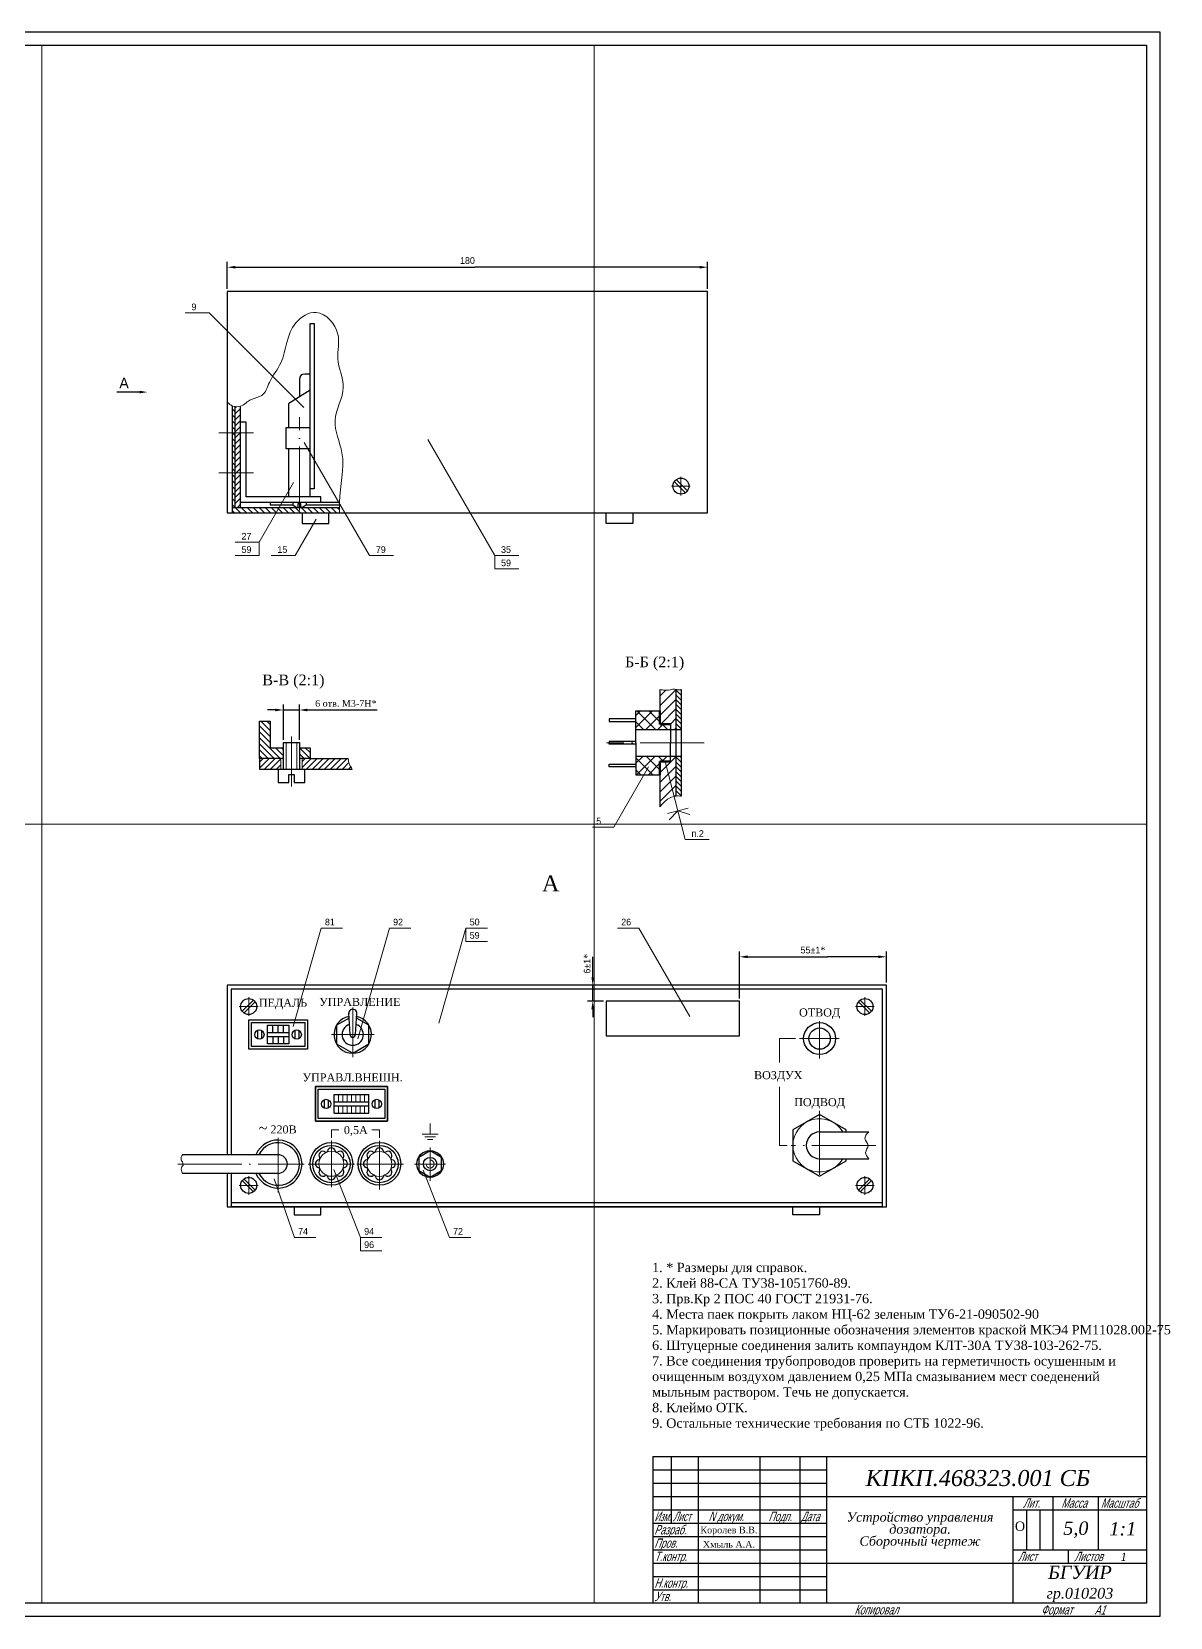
# Model space of a CAD drawing. Extents: x 981 to 3033, y 74 to 913.
# Drawn here: x 1400 to 1826, y 318 to 913 of the extents above; entities that cross this region are included whole.
import ezdxf
from ezdxf.enums import TextEntityAlignment as Align

# ---------------------------------------------------------------- set-up
doc = ezdxf.new("R2010")
doc.units = 0
doc.header["$MEASUREMENT"] = 0
doc.linetypes.add('ACAD_ISO04W100', pattern=[30, 24, -3, 0, -3])
doc.layers.get('0').update_dxf_attribs({"linetype": 'CONTINUOUS'})
for name, color, linetype, lineweight in [('CENTR', 1, 'ACAD_ISO04W100', 15), ('POZICIYA', 6, 'CONTINUOUS', 18), ('TOLST', 2, 'CONTINUOUS', 80), ('Tonk', 4, 'CONTINUOUS', 20), ('TXT', 1, 'CONTINUOUS', 20)]:
    doc.layers.add(name, color=color, linetype=linetype, lineweight=lineweight)
doc.layers.add('DIMENSION', color=10, linetype='CONTINUOUS')
doc.layers.add('LAYER0VIEW0', color=7, linetype='CONTINUOUS')
doc.layers.add('Print', color=3, linetype='CONTINUOUS', lineweight=5, plot=False)
pattern_1 = [(135, (996.9703, 501.4604), (-1.122532, -1.122532), [])]

msp = doc.modelspace()

# ---------------------------------------------------------------- hatches: boundary and pattern name
at = {"layer": 'Tonk'}
h = msp.add_hatch(dxfattribs=at)
h.set_pattern_fill('ANSI31', scale=0.5, angle=90, style=0)
h.set_pattern_definition(pattern_1)
edge = h.paths.add_edge_path()
edge.add_spline(control_points=[(1475.89858, 772.0049), (1475.55083, 772.04116), (1475.21235, 772.12094), (1474.89858, 772.24852)], knot_values=[2.5, 2.5, 2.5, 2.5, 3.526060645, 3.526060645, 3.526060645, 3.526060645], degree=3, periodic=0)
edge.add_line((1474.89858, 772.24852), (1474.89858, 762.24852))
edge.add_line((1474.89858, 762.24852), (1475.89858, 762.24852))
edge.add_line((1475.89858, 762.24852), (1475.89858, 772.0049))
h.paths.add_polyline_path([(1475.89858, 762.24852), (1474.89858, 762.24852), (1474.89858, 747.24852), (1475.89858, 747.24852)])
h.paths.add_polyline_path([(1475.89858, 747.24852), (1474.89858, 747.24852), (1474.89858, 734.24852), (1475.89858, 734.24852)])
h = msp.add_hatch(dxfattribs=at)
h.set_pattern_fill('ANSI31', scale=0.5, style=0)
h.set_pattern_definition([(45, (996.9703, 501.4604), (-1.122532, 1.122532), [])])
edge = h.paths.add_edge_path()
edge.add_spline(control_points=[(1477.89858, 772.24852), (1477.27092, 772.02649), (1476.56759, 771.93515), (1475.89858, 772.0049)], knot_values=[3.526060645, 3.526060645, 3.526060645, 3.526060645, 5.5, 5.5, 5.5, 5.5], degree=3, periodic=0)
edge.add_line((1475.89858, 772.0049), (1475.89858, 762.24852))
edge.add_line((1475.89858, 762.24852), (1477.89858, 762.24852))
edge.add_line((1477.89858, 762.24852), (1477.89858, 772.24852))
h.paths.add_polyline_path([(1477.89858, 762.24852), (1475.89858, 762.24852), (1475.89858, 747.24852), (1477.89858, 747.24852)])
h.paths.add_polyline_path([(1477.89858, 747.24852), (1475.89858, 747.24852), (1475.89858, 734.24852), (1477.89858, 734.24852)])
h = msp.add_hatch(dxfattribs=at)
h.set_pattern_fill('ANSI31', scale=0.5, angle=90, style=0)
h.set_pattern_definition(pattern_1)
edge = h.paths.add_edge_path()
edge.add_line((1474.89858, 734.24852), (1474.89858, 732.24852))
edge.add_line((1474.89858, 732.24852), (1514.89858, 732.24852))
edge.add_spline(control_points=[(1514.89858, 732.24852), (1514.90038, 732.91523), (1514.90218, 733.58194), (1514.89858, 734.24852)], knot_values=[130.473659509, 130.473659509, 130.473659509, 130.473659509, 132.473659509, 132.473659509, 132.473659509, 132.473659509], degree=3, periodic=0)
edge.add_line((1514.89858, 734.24852), (1474.89858, 734.24852))
h = msp.add_hatch(dxfattribs=at)
h.set_pattern_fill('ANSI31', scale=0.8, style=0)
h.set_pattern_definition([(45, (928.8552, 471.017), (-1.796051, 1.796051), [])])
edge = h.paths.add_edge_path()
edge.add_spline(control_points=[(1641.01863, 666.06587), (1640.53524, 666.15313), (1639.13997, 666.02093), (1637.13678, 665.51353), (1635.63475, 665.90521), (1635.01863, 666.06587)], knot_values=[0, 0, 0, 0, 1.458032399, 4.167782804, 6.052273634, 6.052273634, 6.052273634, 6.052273634], degree=3, periodic=0)
edge.add_line((1635.01863, 666.06587), (1635.01863, 653.06587))
edge.add_line((1635.01863, 653.06587), (1639.01863, 653.06587))
edge.add_line((1639.01863, 653.06587), (1639.01863, 651.06587))
edge.add_line((1639.01863, 651.06587), (1641.01863, 651.06587))
edge.add_line((1641.01863, 651.06587), (1641.01863, 666.06587))
edge = h.paths.add_edge_path()
edge.add_line((1641.01863, 641.06587), (1639.01863, 641.06587))
edge.add_line((1639.01863, 641.06587), (1639.01863, 639.06587))
edge.add_line((1639.01863, 639.06587), (1635.01863, 639.06587))
edge.add_line((1635.01863, 639.06587), (1635.01863, 622.00374))
edge.add_spline(control_points=[(1635.01863, 622.00374), (1635.89148, 623.0535), (1637.48738, 624.97285), (1639.9064, 625.94114), (1641.01863, 626.06587)], knot_values=[0, 0, 0, 0, 4.051405598, 7.407488196, 7.407488196, 7.407488196, 7.407488196], degree=3, periodic=0)
edge.add_line((1641.01863, 626.06587), (1641.01863, 641.06587))
h = msp.add_hatch(dxfattribs=at)
h.set_pattern_fill('ANSI31', scale=0.4, angle=90, style=0)
h.set_pattern_definition([(135, (928.8552, 471.017), (-0.8980256, -0.8980256), [])])
edge = h.paths.add_edge_path()
edge.add_spline(control_points=[(1643.01863, 666.06587), (1642.75509, 665.9645), (1642.09887, 665.7121), (1641.42513, 665.9925), (1641.01863, 666.06587)], knot_values=[6.052273634, 6.052273634, 6.052273634, 6.052273634, 6.875193381, 8.101288445, 8.101288445, 8.101288445, 8.101288445], degree=3, periodic=0)
edge.add_line((1641.01863, 666.06587), (1641.01863, 651.06587))
edge.add_line((1641.01863, 651.06587), (1643.01863, 651.06587))
edge.add_line((1643.01863, 651.06587), (1643.01863, 666.06587))
edge = h.paths.add_edge_path()
edge.add_line((1643.01863, 641.06587), (1641.01863, 641.06587))
edge.add_line((1641.01863, 641.06587), (1641.01863, 626.06587))
edge.add_spline(control_points=[(1641.01863, 626.06587), (1641.68145, 626.14021), (1642.35004, 626.10304), (1643.01863, 626.06587)], knot_values=[7.407488196, 7.407488196, 7.407488196, 7.407488196, 9.407488196, 9.407488196, 9.407488196, 9.407488196], degree=3, periodic=0)
edge.add_line((1643.01863, 626.06587), (1643.01863, 641.06587))
h = msp.add_hatch(dxfattribs=at)
h.set_pattern_fill('ANSI31', scale=0.5, angle=90, style=0)
h.set_pattern_definition([(135, (893.4479, 480.5798), (-1.122532, -1.122532), [])])
h.paths.add_polyline_path([(1488.91543, 654.19673), (1484.91543, 654.19673), (1484.91543, 640.19673), (1493.91543, 640.19673), (1493.91543, 644.19673), (1488.91543, 644.19673)])
h.paths.add_polyline_path([(1499.91543, 640.19673), (1503.91543, 640.19673), (1503.91543, 644.19673), (1499.91543, 644.19673)])
h = msp.add_hatch(dxfattribs=at)
h.set_pattern_fill('NET', angle=45, style=0)
h.set_pattern_definition([(45, (928.8552, 471.017), (-2.245064, 2.245064), []), (135, (928.8552, 471.017), (-2.245064, -2.245064), [])])
h.paths.add_polyline_path([(1639.01863, 651.06587), (1639.01863, 653.06587), (1635.01863, 653.06587), (1635.01863, 658.06587), (1626.01863, 658.06587), (1626.01863, 651.06587)])
h.paths.add_polyline_path([(1635.01863, 634.06587), (1635.01863, 639.06587), (1639.01863, 639.06587), (1639.01863, 641.06587), (1626.01863, 641.06587), (1626.01863, 634.06587)])
h = msp.add_hatch(dxfattribs=at)
h.set_pattern_fill('ANSI31', scale=0.5, style=0)
h.set_pattern_definition([(45, (893.4479, 480.5798), (-1.122532, 1.122532), [])])
h.paths.add_polyline_path([(1492.91543, 640.19673), (1484.91543, 640.19673), (1484.91543, 636.19673), (1492.91543, 636.19673)])
edge = h.paths.add_edge_path()
edge.add_spline(control_points=[(1519.74821, 636.19673), (1519.32251, 636.77048), (1518.44114, 637.95833), (1518.30766, 639.43388), (1518.23865, 640.19673)], knot_values=[0, 0, 0, 0, 2.100969685, 4.349728906, 4.349728906, 4.349728906, 4.349728906], degree=3, periodic=0)
edge.add_line((1518.23865, 640.19673), (1503.91543, 640.19673))
edge.add_line((1503.91543, 640.19673), (1500.91543, 640.19673))
edge.add_line((1500.91543, 640.19673), (1500.91543, 636.19673))
edge.add_line((1500.91543, 636.19673), (1519.74821, 636.19673))

# ---------------------------------------------------------------- linework, layer by layer
at = {"color": 7}
for p, q in [((1503.89858, 738.24852), (1503.89858, 803.24852)), ((1503.89858, 803.24852), (1505.39858, 803.24852)), ((1505.39858, 803.24852), (1505.39858, 741.24852)), ((1499.89858, 782.24852), (1499.89858, 775.74852)), ((1503.89858, 784.24852), (1501.89858, 784.24852)), ((1503.89858, 778.24852), (1495.89858, 773.24852)), ((1495.89858, 764.24852), (1495.89858, 773.24852)), ((1474.89858, 732.24852), (1474.89858, 772.24852)), ((1475.89858, 734.24852), (1475.89858, 772.24852)), ((1477.89858, 734.24852), (1477.89858, 772.24852)), ((1479.89858, 766.24852), (1477.89858, 766.24852)), ((1479.89858, 738.24852), (1479.89858, 766.24852)), ((1494.89858, 756.24852), (1494.89858, 764.24852)), ((1494.89858, 764.24852), (1503.89858, 764.24852)), ((1503.89858, 756.24852), (1494.89858, 756.24852)), ((1495.89858, 738.24852), (1495.89858, 756.24852)), ((1644.66635, 739.77364), (1640.42371, 744.01628)), ((1645.37346, 740.48075), (1641.13082, 744.72339)), ((1507.89858, 738.24852), (1479.89858, 738.24852)), ((1505.39858, 741.24852), (1503.89858, 741.24852)), ((1507.89858, 736.24852), (1507.89858, 738.24852)), ((1474.89858, 734.24852), (1514.89858, 734.24852)), ((1477.89858, 736.24852), (1514.89858, 736.24852)), ((1488.89858, 736.24852), (1488.89858, 735.24852)), ((1488.89858, 735.24852), (1497.39858, 735.24852)), ((1497.39858, 736.24852), (1497.39858, 735.24852)), ((1499.40327, 734.28252), (1499.39858, 735.74852)), ((1499.39858, 735.74852), (1499.89858, 735.74852)), ((1500.39858, 735.74852), (1499.89858, 735.74852)), ((1500.39389, 734.28252), (1500.39858, 735.74852)), ((1500.89858, 732.24852), (1500.89858, 728.24852)), ((1502.39858, 736.24852), (1502.39858, 735.24852)), ((1502.39858, 735.24852), (1514.89858, 735.24852)), ((1510.89858, 728.24852), (1510.89858, 732.24852)), ((1614.89858, 728.24852), (1614.89858, 732.24852)), ((1624.89858, 732.24852), (1624.89858, 728.24852)), ((1500.89858, 728.24852), (1510.89858, 728.24852)), ((1624.89858, 728.24852), (1614.89858, 728.24852)), ((1635.01863, 666.06587), (1635.01863, 653.06587)), ((1641.01863, 666.06587), (1641.01863, 626.06587)), ((1643.01863, 666.06587), (1643.01863, 626.06587)), ((1484.91543, 640.19673), (1484.91543, 654.19673)), ((1484.91543, 654.19673), (1488.91543, 654.19673)), ((1488.91543, 654.19673), (1488.91543, 644.19673)), ((1626.01863, 655.06587), (1616.01863, 655.06587)), ((1616.01863, 655.06587), (1616.01863, 654.06587)), ((1616.01863, 654.06587), (1626.01863, 654.06587)), ((1626.01863, 646.06587), (1626.01863, 658.06587)), ((1626.01863, 658.06587), (1635.01863, 658.06587)), ((1626.01863, 651.06587), (1643.01863, 651.06587)), ((1639.01863, 653.06587), (1639.01863, 646.06587)), ((1488.91543, 644.19673), (1493.91543, 644.19673)), ((1493.91543, 636.19673), (1493.91543, 646.19673)), ((1493.91543, 646.19673), (1499.91543, 646.19673)), ((1499.91543, 646.19673), (1499.91543, 636.19673)), ((1499.91543, 644.19673), (1503.91543, 644.19673)), ((1503.91543, 644.19673), (1503.91543, 640.19673)), ((1626.01863, 646.56587), (1616.01863, 646.56587)), ((1616.01863, 646.56587), (1616.01863, 646.06587)), ((1616.01863, 645.56587), (1616.01863, 646.06587)), ((1626.01863, 645.56587), (1616.01863, 645.56587)), ((1626.01863, 646.06587), (1626.01863, 634.06587)), ((1639.01863, 639.06587), (1639.01863, 646.06587)), ((1493.91543, 640.19673), (1484.91543, 640.19673)), ((1484.91543, 640.19673), (1484.91543, 636.19673)), ((1484.91543, 636.19673), (1519.74821, 636.19673)), ((1491.91543, 636.19673), (1491.91543, 631.19673)), ((1503.91543, 640.19673), (1499.91543, 640.19673)), ((1501.91543, 631.19673), (1501.91543, 636.19673)), ((1503.91543, 640.19673), (1518.23865, 640.19673)), ((1616.01863, 638.06587), (1626.01863, 638.06587)), ((1616.01863, 637.06587), (1616.01863, 638.06587)), ((1626.01863, 637.06587), (1616.01863, 637.06587)), ((1626.01863, 641.06587), (1643.01863, 641.06587)), ((1635.01863, 639.06587), (1635.01863, 622.00374)), ((1491.91543, 631.19673), (1495.91543, 631.19673)), ((1495.91543, 634.19673), (1497.91543, 634.19673)), ((1495.91543, 631.19673), (1495.91543, 634.19673)), ((1497.91543, 634.19673), (1497.91543, 631.19673)), ((1497.91543, 631.19673), (1501.91543, 631.19673)), ((1626.01863, 634.06587), (1635.01863, 634.06587)), ((1719.89858, 555.15869), (1472.89858, 555.15869)), ((1472.89858, 555.15869), (1472.89858, 491.65869)), ((1718.39858, 553.65869), (1474.39858, 553.65869)), ((1474.39858, 553.65869), (1474.39858, 491.65869)), ((1718.39858, 472.15869), (1718.39858, 553.65869)), ((1478.42371, 545.39092), (1482.66635, 549.63356)), ((1479.13082, 544.68382), (1483.37346, 548.92646)), ((1713.66635, 544.68382), (1709.42371, 548.92646)), ((1714.37346, 545.39092), (1710.13082, 549.63356)), ((1480.89858, 542.15869), (1502.89858, 542.15869)), ((1480.89858, 531.15869), (1480.89858, 542.15869)), ((1481.89858, 541.15869), (1501.89858, 541.15869)), ((1481.89858, 532.15869), (1481.89858, 541.15869)), ((1501.89858, 541.15869), (1501.89858, 532.15869)), ((1502.89858, 542.15869), (1502.89858, 531.15869)), ((1518.89858, 536.65869), (1518.39858, 544.65869)), ((1520.89858, 536.65869), (1521.39858, 544.65869)), ((1484.14858, 538.23983), (1484.14858, 535.07755)), ((1485.64858, 538.23983), (1485.64858, 535.07755)), ((1487.89858, 540.15869), (1495.89858, 540.15869)), ((1487.89858, 533.15869), (1487.89858, 540.15869)), ((1487.89858, 537.40869), (1495.89858, 537.40869)), ((1487.89858, 535.90869), (1495.89858, 535.90869)), ((1489.89858, 537.40869), (1489.89858, 540.15869)), ((1489.89858, 535.90869), (1489.89858, 533.15869)), ((1491.89858, 537.40869), (1491.89858, 540.15869)), ((1491.89858, 535.90869), (1491.89858, 533.15869)), ((1493.89858, 537.40869), (1493.89858, 540.15869)), ((1493.89858, 535.90869), (1493.89858, 533.15869)), ((1495.89858, 540.15869), (1495.89858, 533.15869)), ((1498.14858, 538.23983), (1498.14858, 535.07755)), ((1499.64858, 538.23983), (1499.64858, 535.07755)), ((1502.89858, 531.15869), (1480.89858, 531.15869)), ((1501.89858, 532.15869), (1481.89858, 532.15869)), ((1495.89858, 533.15869), (1487.89858, 533.15869)), ((1505.89858, 517.15869), (1532.89858, 517.15869)), ((1505.89858, 504.15869), (1505.89858, 517.15869)), ((1532.89858, 517.15869), (1532.89858, 504.15869)), ((1506.89858, 516.15869), (1531.89858, 516.15869)), ((1506.89858, 505.15869), (1506.89858, 516.15869)), ((1509.14858, 512.23983), (1509.14858, 509.07755)), ((1510.64858, 512.23983), (1510.64858, 509.07755)), ((1512.89858, 507.15869), (1512.89858, 514.15869)), ((1512.89858, 514.15869), (1525.89858, 514.15869)), ((1512.89858, 511.40869), (1525.89858, 511.40869)), ((1525.89858, 507.15869), (1525.89858, 514.15869)), ((1528.14858, 512.23983), (1528.14858, 509.07755)), ((1529.64858, 512.23983), (1529.64858, 509.07755)), ((1531.89858, 516.15869), (1531.89858, 505.15869)), ((1512.89858, 509.90869), (1525.89858, 509.90869)), ((1512.89858, 507.15869), (1525.89858, 507.15869)), ((1532.89858, 504.15869), (1505.89858, 504.15869)), ((1531.89858, 505.15869), (1506.89858, 505.15869)), ((1694.89858, 500.15869), (1713.30376, 500.15869)), ((1491.89858, 491.65869), (1456.12285, 491.65869)), ((1694.89858, 490.15869), (1713.30376, 490.15869)), ((1491.89858, 484.65869), (1456.12285, 484.65869)), ((1472.89858, 484.65869), (1472.89858, 472.15869)), ((1474.39858, 484.65869), (1474.39858, 472.15869)), ((1478.42371, 481.92646), (1482.66635, 477.68382)), ((1479.13082, 482.63356), (1483.37346, 478.39092)), ((1713.66635, 482.63356), (1709.42371, 478.39092)), ((1714.37346, 481.92646), (1710.13082, 477.68382)), ((1497.89858, 472.15869), (1497.89858, 469.15869)), ((1507.89858, 469.15869), (1507.89858, 472.15869)), ((1684.89858, 469.15869), (1684.89858, 472.15869)), ((1694.89858, 472.15869), (1694.89858, 469.15869)), ((1497.89858, 469.15869), (1507.89858, 469.15869)), ((1694.89858, 469.15869), (1684.89858, 469.15869))]:
    msp.add_line(p, q, dxfattribs=at)
for p, q in [((1718.39858, 473.65869), (1474.39858, 473.65869)), ((1718.39858, 472.15869), (1474.39858, 472.15869))]:
    msp.add_line(p, q)
for points in [[(1472.89858, 732.24852), (1652.89858, 732.24852), (1652.89858, 815.24852), (1472.89858, 815.24852)], [(1664.89858, 549.15869), (1614.89858, 549.15869), (1614.89858, 536.15869), (1664.89858, 536.15869)], [(1480.89858, 542.15869), (1502.89858, 542.15869), (1502.89858, 531.15869), (1480.89858, 531.15869)], [(1505.89858, 504.15869), (1532.89858, 504.15869), (1532.89858, 517.15869), (1505.89858, 517.15869)], [(1548.89842, 483.23876), (1553.1592, 485.69873), (1553.1592, 490.61865), (1548.89842, 493.07862), (1544.63764, 490.61865), (1544.63764, 485.69873)]]:
    msp.add_lwpolyline(points, close=True, dxfattribs=at)
for points in [[(1472.89858, 484.65869), (1472.89858, 472.15869), (1719.89858, 472.15869), (1719.89858, 555.15869), (1472.89858, 555.15869), (1472.89858, 491.65869)], [(1518.51115, 542.85765), (1513.8364, 540.15869), (1513.8364, 533.15869), (1519.89858, 529.65869), (1525.96076, 533.15869), (1525.96076, 540.15869), (1521.28602, 542.85765)], [(1704.89858, 500.15869), (1704.89858, 500.93219), (1694.89858, 506.7057), (1684.89858, 500.93219), (1684.89858, 489.38519), (1694.89858, 483.61168), (1704.89858, 489.38519), (1704.89858, 490.15869)], [(1472.89858, 495.15869), (1472.89858, 491.65869)]]:
    msp.add_lwpolyline(points, dxfattribs=at)
for centre, radius in [((1642.89858, 742.24852), 3), ((1480.89858, 547.15869), 3), ((1711.89858, 547.15869), 3), ((1694.89858, 535.15869), 6), ((1484.89858, 536.65869), 1.75), ((1498.89858, 536.65869), 1.75), ((1694.89858, 535.15869), 4), ((1509.89858, 510.65869), 1.75), ((1528.89858, 510.65869), 1.75), ((1511.89842, 488.23876), 8), ((1511.89842, 488.15869), 7), ((1529.89842, 488.23876), 8), ((1529.89842, 488.15869), 7), ((1548.89842, 488.15869), 5), ((1548.89842, 488.15869), 2.5), ((1480.89858, 480.15869), 3), ((1711.89858, 480.15869), 3)]:
    msp.add_circle(centre, radius, dxfattribs=at)
for centre, radius, start, end in [((1501.89858, 782.24852), 2, 90, 180), ((1499.89858, 737.87352), 3.625, 226.39718103, 313.60281897), ((1519.89858, 536.65869), 7, 101.77344036, 78.22655964), ((1519.89858, 544.65869), 1.5, 352.84733125, 187.15266875), ((1519.89858, 536.65869), 4, 108.02503885, 71.97496115), ((1519.89858, 536.65869), 1, 180, 0), ((1694.89858, 495.15869), 5, 90, 270), ((1491.89858, 488.15869), 9, 202.88538048, 157.11461952), ((1491.89858, 488.15869), 8, 205.94447977, 154.05552023), ((1511.89842, 492.73876), 1.5, 8.06670123, 171.93329877), ((1529.89842, 492.73876), 1.5, 8.06670123, 171.93329877), ((1491.89858, 488.15869), 3.5, 270, 90), ((1507.39842, 488.23876), 1.5, 98.06670123, 261.93329877), ((1507.11777, 490.21898), 0.5, 278.06670123, 36.93329877), ((1508.71644, 491.42075), 1.5, 53.06670123, 216.93329877), ((1509.91821, 493.01942), 0.5, 233.06670123, 351.93329877), ((1513.87863, 493.01942), 0.5, 188.06670123, 306.93329877), ((1515.0804, 491.42075), 1.5, 323.06670123, 126.93329877), ((1516.67907, 490.21898), 0.5, 143.06670123, 261.93329877), ((1516.39842, 488.23876), 1.5, 278.06670123, 81.93329877), ((1525.39842, 488.23876), 1.5, 98.06670123, 261.93329877), ((1525.11777, 490.21898), 0.5, 278.06670123, 36.93329877), ((1526.71644, 491.42075), 1.5, 53.06670123, 216.93329877), ((1527.91821, 493.01942), 0.5, 233.06670123, 351.93329877), ((1531.87863, 493.01942), 0.5, 188.06670123, 306.93329877), ((1533.0804, 491.42075), 1.5, 323.06670123, 126.93329877), ((1534.67907, 490.21898), 0.5, 143.06670123, 261.93329877), ((1534.39842, 488.23876), 1.5, 278.06670123, 81.93329877), ((1507.11777, 486.25855), 0.5, 323.06670123, 81.93329877), ((1508.71644, 485.05678), 1.5, 143.06670123, 306.93329877), ((1509.91821, 483.45811), 0.5, 8.06670123, 126.93329877), ((1511.89842, 483.73876), 1.5, 188.06670123, 351.93329877), ((1513.87863, 483.45811), 0.5, 53.06670123, 171.93329877), ((1515.0804, 485.05678), 1.5, 233.06670123, 36.93329877), ((1516.67907, 486.25855), 0.5, 98.06670123, 216.93329877), ((1525.11777, 486.25855), 0.5, 323.06670123, 81.93329877), ((1526.71644, 485.05678), 1.5, 143.06670123, 306.93329877), ((1527.91821, 483.45811), 0.5, 8.06670123, 126.93329877), ((1529.89842, 483.73876), 1.5, 188.06670123, 351.93329877), ((1531.87863, 483.45811), 0.5, 53.06670123, 171.93329877), ((1533.0804, 485.05678), 1.5, 233.06670123, 36.93329877), ((1534.67907, 486.25855), 0.5, 98.06670123, 216.93329877)]:
    msp.add_arc(centre, radius, start, end, dxfattribs=at)
for p in [(1514.52358, 511.40869), (1516.14858, 511.40869), (1517.77358, 511.40869), (1519.39858, 511.40869), (1521.02358, 511.40869), (1522.64858, 511.40869), (1524.27358, 511.40869)]:
    msp.add_point(p, dxfattribs=at)
at = {"layer": 'CENTR', "color": 7}
for p, q in [((1499.89858, 733.15193), (1499.89858, 768.07723)), ((1469.66723, 762.24852), (1482.68001, 762.24852)), ((1469.66723, 747.24852), (1482.68001, 747.24852)), ((1642.89858, 738.74852), (1642.89858, 745.74852)), ((1639.39858, 742.24852), (1646.39858, 742.24852)), ((1496.91543, 629.61981), (1496.91543, 648.44298)), ((1651.65372, 646.06587), (1615.05027, 646.06587)), ((1484.39858, 547.15869), (1477.39858, 547.15869)), ((1480.89858, 543.65869), (1480.89858, 550.65869)), ((1519.89858, 546.77952), (1519.89858, 528.14875)), ((1708.39858, 547.15869), (1715.39858, 547.15869)), ((1711.89858, 543.65869), (1711.89858, 550.65869)), ((1480.89858, 542.15869), (1501.22411, 542.15869)), ((1694.89858, 527.71535), (1694.89858, 541.72924)), ((1511.94802, 536.65869), (1527.97945, 536.65869)), ((1702.2143, 535.15869), (1687.34122, 535.15869)), ((1694.89858, 508.14792), (1694.89858, 481.69595)), ((1491.89858, 477.44823), (1491.89858, 498.01718)), ((1511.89842, 496.93035), (1511.89842, 479.45826)), ((1529.89842, 496.83749), (1529.89842, 478.64613)), ((1548.89842, 494.3072), (1548.89842, 481.86902)), ((1715.94323, 495.15869), (1684.23647, 495.15869)), ((1454.38985, 488.15869), (1501.72682, 488.15869)), ((1503.25765, 488.15869), (1520.50975, 488.15869)), ((1521.40372, 488.15869), (1538.99103, 488.15869)), ((1543.01475, 488.15869), (1554.61491, 488.15869)), ((1480.89858, 483.65869), (1480.89858, 476.65869)), ((1711.89858, 483.65869), (1711.89858, 476.65869)), ((1484.39858, 480.15869), (1477.39858, 480.15869)), ((1708.39858, 480.15869), (1715.39858, 480.15869))]:
    msp.add_line(p, q, dxfattribs=at)
at = {"layer": 'DIMENSION', "color": 7}
for p, q in [((1472.89858, 816.24852), (1472.89858, 826.29265)), ((1652.89858, 816.24852), (1652.89858, 826.29265)), ((1475.89858, 824.29265), (1565.69692, 824.29265)), ((1649.89858, 824.29265), (1565.69692, 824.29265)), ((1440.00456, 777.49767), (1431.54105, 777.49767)), ((1493.91543, 647.19673), (1493.91543, 660.33455)), ((1499.91543, 647.19673), (1499.91543, 660.33455)), ((1490.91543, 658.33455), (1487.91543, 658.33455)), ((1493.91543, 658.33455), (1499.91543, 658.33455)), ((1493.91543, 658.33455), (1499.91543, 658.33455)), ((1502.91543, 658.33455), (1529.02916, 658.33455)), ((1609.83741, 558.15869), (1609.83741, 565.82436)), ((1664.89858, 550.15869), (1664.89858, 567.82436)), ((1667.89858, 565.82436), (1697.90525, 565.82436)), ((1716.89858, 565.82436), (1697.90525, 565.82436)), ((1719.89858, 556.15869), (1719.89858, 567.82436)), ((1613.89858, 555.15869), (1607.83741, 555.15869)), ((1609.83741, 549.15869), (1609.83741, 555.15869)), ((1609.83741, 549.15869), (1609.83741, 555.15869)), ((1613.89858, 549.15869), (1607.83741, 549.15869)), ((1609.83741, 546.15869), (1609.83741, 543.15869))]:
    msp.add_line(p, q, dxfattribs=at)
for points in [[(1475.89858, 824.79265), (1475.89858, 823.79265), (1472.89858, 824.29265)], [(1649.89858, 824.79265), (1649.89858, 823.79265), (1652.89858, 824.29265)], [(1440.00456, 777.99767), (1440.00456, 776.99767), (1443.00456, 777.49767)], [(1490.91543, 658.83455), (1490.91543, 657.83455), (1493.91543, 658.33455)], [(1502.91543, 658.83455), (1502.91543, 657.83455), (1499.91543, 658.33455)], [(1667.89858, 566.32436), (1667.89858, 565.32436), (1664.89858, 565.82436)], [(1716.89858, 566.32436), (1716.89858, 565.32436), (1719.89858, 565.82436)], [(1609.33741, 558.15869), (1610.33741, 558.15869), (1609.83741, 555.15869)], [(1609.33741, 546.15869), (1610.33741, 546.15869), (1609.83741, 549.15869)]]:
    msp.add_solid(points, dxfattribs=at)
at = {"layer": 'LAYER0VIEW0', "color": 7}
for p, q in [((981.42538, 912.56877), (1822.42538, 912.56877)), ((1822.42538, 912.56877), (1822.42538, 318.56877)), ((1001.42538, 907.56877), (1817.42538, 907.56877)), ((1817.42538, 907.56877), (1817.42538, 323.56877)), ((1632.42538, 378.56877), (1817.42538, 378.56877)), ((1632.42538, 378.56877), (1632.42538, 323.56877)), ((1639.42538, 353.56877), (1639.42538, 378.56877)), ((1649.42538, 378.56877), (1649.42538, 323.56877)), ((1672.42538, 378.56877), (1672.42538, 323.56877)), ((1687.42538, 378.56877), (1687.42538, 323.56877)), ((1697.42538, 378.56877), (1697.42538, 323.56877)), ((1632.42538, 373.56877), (1697.42538, 373.56877)), ((1632.42538, 368.56877), (1697.42538, 368.56877)), ((1632.42538, 363.56877), (1697.42538, 363.56877)), ((1697.42538, 363.56877), (1817.42538, 363.56877)), ((1767.42538, 323.56877), (1767.42538, 363.56877)), ((1782.42538, 343.56877), (1782.42538, 363.56877)), ((1799.42538, 343.56877), (1799.42538, 363.56877)), ((1632.42538, 358.56877), (1697.42538, 358.56877)), ((1767.42538, 358.56877), (1782.42538, 358.56877)), ((1772.38997, 358.56877), (1772.38997, 343.56877)), ((1777.40768, 358.56877), (1777.40768, 343.56877)), ((1782.42538, 358.56877), (1817.42538, 358.56877)), ((1632.42538, 353.56877), (1697.42538, 353.56877)), ((1632.42538, 348.56877), (1697.42538, 348.56877)), ((1632.42538, 343.56877), (1697.42538, 343.56877)), ((1767.42538, 343.56877), (1817.42538, 343.56877)), ((1788.00038, 343.56877), (1788.00038, 338.56877)), ((1632.42538, 338.56877), (1697.42538, 338.56877)), ((1632.42538, 333.56877), (1697.42538, 333.56877)), ((1697.42538, 338.56877), (1767.42538, 338.56877)), ((1767.42538, 338.56877), (1817.42538, 338.56877)), ((1632.42538, 328.56877), (1697.42538, 328.56877)), ((1817.42538, 323.56877), (1001.42538, 323.56877)), ((1822.42538, 318.56877), (981.42538, 318.56877))]:
    msp.add_line(p, q, dxfattribs=at)
at = {"layer": 'POZICIYA', "color": 7}
for p, q in [((1466.07216, 807.17799), (1457.07216, 807.17799)), ((1501.58666, 771.66349), (1466.07216, 807.17799)), ((1501.72573, 758.5747), (1526.1789, 716.22057)), ((1547.99527, 759.73032), (1573.11564, 716.22057)), ((1497.7448, 743.60054), (1484.82372, 721.22057)), ((1506.19497, 729.9219), (1498.2845, 716.22057)), ((1484.82372, 721.22057), (1475.82372, 721.22057)), ((1484.82372, 721.22057), (1484.82372, 716.22057)), ((1484.82372, 716.22057), (1475.82372, 716.22057)), ((1498.2845, 716.22057), (1489.2845, 716.22057)), ((1526.1789, 716.22057), (1535.1789, 716.22057)), ((1573.11564, 716.22057), (1582.11564, 716.22057)), ((1573.11564, 716.22057), (1573.11564, 711.22057)), ((1573.11564, 711.22057), (1582.11564, 711.22057)), ((1630.79655, 636.97767), (1617.7902, 614.45)), ((1637.01863, 639.06587), (1644.50655, 609.76895)), ((1641.7531, 620.54199), (1637.87767, 619.55148)), ((1638.49674, 617.12934), (1641.7531, 620.54199)), ((1641.7531, 620.54199), (1645.62852, 621.5325)), ((1646.24759, 619.11036), (1641.7531, 620.54199)), ((1617.7902, 614.45), (1609.7902, 614.45)), ((1644.50655, 609.76895), (1653.50655, 609.76895)), ((1497.54146, 539.6562), (1508.09275, 576.61072)), ((1508.09275, 576.61072), (1516.09275, 576.61072)), ((1521.79841, 535.10015), (1533.65054, 576.61072)), ((1533.65054, 576.61072), (1541.65054, 576.61072)), ((1552.16592, 540.93176), (1562.35301, 576.61072)), ((1562.35301, 576.61072), (1570.35301, 576.61072)), ((1562.35301, 576.61072), (1562.35301, 571.61072)), ((1627.15715, 576.61072), (1619.15715, 576.61072)), ((1646.28839, 543.47443), (1627.15715, 576.61072)), ((1562.35301, 571.61072), (1570.35301, 571.61072)), ((1490.47006, 482.57228), (1498.04361, 460.65993)), ((1512.84438, 486.05021), (1522.80589, 460.65993)), ((1546.26132, 485.80823), (1556.12789, 460.65993)), ((1498.04361, 460.65993), (1506.04361, 460.65993)), ((1522.80589, 460.65993), (1530.80589, 460.65993)), ((1522.80589, 460.65993), (1522.80589, 455.65993)), ((1556.12789, 460.65993), (1564.12789, 460.65993)), ((1522.80589, 455.65993), (1530.80589, 455.65993))]:
    msp.add_line(p, q, dxfattribs=at)
at = {"layer": 'Print'}
for p, q in [((989.42538, 907.56877), (1817.42538, 907.56877)), ((1403.42538, 907.56877), (1403.42538, 323.56877)), ((1610.42538, 615.56877), (1610.42538, 907.56877)), ((1817.42538, 907.56877), (1817.42538, 323.56877)), ((1403.42538, 615.56877), (989.42538, 615.56877)), ((1403.42538, 615.56877), (1817.42538, 615.56877)), ((1610.42538, 615.56877), (1610.42538, 323.56877)), ((1817.42538, 323.56877), (989.42538, 323.56877))]:
    msp.add_line(p, q, dxfattribs=at)
at = {"layer": 'TOLST', "color": 7}
for p, q in [((1635.01863, 658.06587), (1635.01863, 653.06587)), ((1635.01863, 653.06587), (1639.01863, 653.06587)), ((1635.01863, 639.06587), (1639.01863, 639.06587)), ((1635.01863, 634.06587), (1635.01863, 639.06587))]:
    msp.add_line(p, q, dxfattribs=at)
at = {"layer": 'Tonk', "color": 7}
for p, q in [((1494.91543, 636.19673), (1494.91543, 646.19673)), ((1498.91543, 646.19673), (1498.91543, 636.19673)), ((1492.91543, 636.19673), (1492.91543, 640.19673)), ((1500.91543, 636.19673), (1500.91543, 640.19673)), ((1514.52358, 511.40869), (1514.52358, 514.15869)), ((1516.14858, 511.40869), (1516.14858, 514.15869)), ((1517.77358, 511.40869), (1517.77358, 514.15869)), ((1519.39858, 511.40869), (1519.39858, 514.15869)), ((1521.02358, 511.40869), (1521.02358, 514.15869)), ((1522.64858, 511.40869), (1522.64858, 514.15869)), ((1524.27358, 511.40869), (1524.27358, 514.15869)), ((1514.52358, 509.90869), (1514.52358, 507.15869)), ((1516.14858, 509.90869), (1516.14858, 507.15869)), ((1517.77358, 509.90869), (1517.77358, 507.15869)), ((1519.39858, 509.90869), (1519.39858, 507.15869)), ((1521.02358, 509.90869), (1521.02358, 507.15869)), ((1522.64858, 509.90869), (1522.64858, 507.15869)), ((1524.27358, 509.90869), (1524.27358, 507.15869))]:
    msp.add_line(p, q, dxfattribs=at)
for centre, radius in [((1511.89842, 488.23876), 4.67454), ((1529.89842, 488.15869), 4.64449)]:
    msp.add_circle(centre, radius, dxfattribs=at)
for centre, radius, start, end in [((1694.89858, 495.15869), 10, 30, 330), ((1548.89842, 488.15869), 1.5, 180, 90)]:
    msp.add_arc(centre, radius, start, end, dxfattribs=at)
for points in [[(1472.89858, 773.74852), (1474.89858, 772.24852), (1477.89858, 772.24852), (1481.87614, 774.72213), (1485.89068, 776.25591), (1488.67784, 781.08341), (1492.93323, 788.45395), (1498.54548, 803.4074), (1506.22921, 807.32796), (1514.31829, 799.23888), (1514.31829, 790.01214), (1516.3652, 779.39396), (1513.25901, 766.81549), (1515.87475, 754.72709), (1514.89858, 736.24852), (1514.89858, 734.24852), (1514.89858, 732.24852)], [(1635.01863, 666.06587), (1636.8701, 665.71459), (1639.56095, 666.03405), (1641.01863, 666.06587), (1642.22516, 665.8477), (1643.01863, 666.06587)], [(1518.23865, 640.19673), (1518.64557, 637.98509), (1519.74821, 636.19673)], [(1635.01863, 622.00374), (1637.88341, 624.86852), (1641.01863, 626.06587), (1643.01863, 626.06587)], [(1713.30376, 500.15869), (1711.85267, 497.64534), (1713.03483, 495.15869), (1712.13102, 492.47631), (1713.30376, 490.15869)], [(1456.12285, 491.65869), (1455.57603, 489.78286), (1456.37217, 488.08176), (1455.73526, 486.73585), (1456.12285, 484.65869)]]:
    msp.add_spline(points, degree=3, dxfattribs=at)
for p in [(1489.89858, 537.40869), (1491.89858, 537.40869), (1493.89858, 537.40869)]:
    msp.add_point(p, dxfattribs=at)
at = {"layer": 'TXT', "color": 7}
for p, q in [((1685.89858, 535.15869), (1679.89858, 535.15869)), ((1679.89858, 535.15869), (1679.89858, 526.15869)), ((1679.89858, 495.15869), (1679.89858, 517.10419)), ((1511.89842, 500.91092), (1514.67607, 500.91092)), ((1511.89842, 497.96012), (1511.89842, 500.91092)), ((1529.89842, 500.91092), (1527.12077, 500.91092)), ((1529.89842, 497.96012), (1529.89842, 500.91092)), ((1548.89842, 499.3072), (1545.89842, 499.3072)), ((1548.89842, 503.3072), (1548.89842, 499.3072)), ((1548.89842, 499.3072), (1551.89842, 499.3072)), ((1548.89842, 498.3072), (1546.89842, 498.3072)), ((1548.89842, 497.3072), (1547.89842, 497.3072)), ((1548.89842, 498.3072), (1550.89842, 498.3072)), ((1548.89842, 497.3072), (1549.89842, 497.3072)), ((1682.72128, 495.15869), (1679.89858, 495.15869))]:
    msp.add_line(p, q, dxfattribs=at)

# ---------------------------------------------------------------- texts
at = {"layer": 'DIMENSION', "color": 7}
msp.add_text('А', height=4, dxfattribs=at).set_placement((1432.40898, 782.90375), align=Align.TOP_LEFT)
at = {"layer": 'DIMENSION', "color": 7, "char_height": 2.5, "attachment_point": 5}
for s, insert in [('180', (1562.89858, 826.79265)), ('{\\fTimes New Roman|b0|i0|c204|p18;6 отв. М3-7Н*}', (1517.3177, 660.7829)), ('55%%p1{\\fTimes New Roman|b0|i0|c0|p18;*}', (1692.39858, 568.32436))]:
    msp.add_mtext(s, dxfattribs=dict(at, insert=insert))
at = {"layer": 'DIMENSION', "color": 7, "insert": (1607.76783, 563.24314), "char_height": 2.5, "attachment_point": 5, "rotation": 90}
msp.add_mtext('6%%p1{\\fTimes New Roman|b0|i0|c0|p18;*}', dxfattribs=at)
at = {"layer": 'LAYER0VIEW0', "color": 7, "oblique": 20}
for s, width, p in [('Лит.', 0.7, (1771.08892, 359.31647)), ('Масса', 0.7, (1785.4608, 359.31647)), ('Масштаб', 0.7, (1800.31497, 359.31647)), ('Изм.', 0.610539, (1632.98046, 354.31647)), ('Лист', 0.655823, (1639.92538, 354.31647)), ('N докум.', 0.7, (1653.25247, 354.31647)), ('Подп.', 0.7, (1675.69205, 354.31647)), ('Дата', 0.655823, (1687.92538, 354.31647)), ('Разраб.', 0.7, (1632.92538, 349.31647)), ('Пров.', 0.7, (1632.92538, 344.31647)), ('Т.контр.', 0.7, (1632.92538, 339.31647)), ('Лист', 0.7, (1769.20559, 339.31647)), ('Листов', 0.7, (1790.34101, 339.31647)), ('Н.контр.', 0.7, (1632.92538, 329.31647)), ('Утв.', 0.7, (1632.92538, 324.31647)), ('Копировал', 0.7, (1707.92538, 319.31648)), ('Формат', 0.7, (1777.92538, 319.31648)), ('A1', 0.7, (1797.92538, 319.24636))]:
    msp.add_text(s, height=3.5, dxfattribs=dict(at, width=width)).set_placement(p)
at = {"layer": 'LAYER0VIEW0', "color": 7, "attachment_point": 5}
for s, insert, char_height, width in [('{\\fTimes New Roman|b0|i1|c204|p18;КПКП.468323.001 СБ}', (1754.20495, 370.39972), 6, 103.5), ('{\\fTimes New Roman|b0|i0|c204|p18;Королев В.В.}', (1660.89972, 350.58599), 2.5, 22.8186), ('{\\fTimes New Roman|b0|i0|c204|p18;О}', (1769.98645, 352.37916), 3.5, 5.1481), ('{\\fTimes New Roman|b0|i1|c204|p18;1:1}', (1808.52969, 351.40434), 5, 5.1481), ('{\\fTimes New Roman|b0|i0|c204|p18;Хмыль А.А.}', (1660.89972, 345.58599), 2.5, 22.8186), ('{\\fTimes New Roman|b0|i1|c204|p18;БГУИР \\H0.8x;гр.010203}', (1792.44679, 330.79123), 5, 47.042)]:
    msp.add_mtext(s, dxfattribs=dict(at, insert=insert, char_height=char_height, width=width))
at = {"layer": 'LAYER0VIEW0', "color": 7, "insert": (1732.5239, 350.7771), "char_height": 3.5, "width": 67.4773, "attachment_point": 5, "line_spacing_factor": 0.771429}
msp.add_mtext('{\\fTimes New Roman|b0|i1|c204|p18;Устройство управления дозатора.\\PСборочный чертеж}', dxfattribs=at)
at = {"layer": 'LAYER0VIEW0', "insert": (1790.92538, 351.06877), "char_height": 5, "width": 17, "attachment_point": 5}
msp.add_mtext('{\\fTimes New Roman|b0|i1|c204|p18;5,0}', dxfattribs=at)
at = {"layer": 'LAYER0VIEW0', "insert": (1807.72527, 342.40839), "char_height": 3, "attachment_point": 1}
msp.add_mtext('{\\fTimes New Roman|b0|i1|c204|p18;1}', dxfattribs=at)
at = {"layer": 'POZICIYA', "color": 7}
for s, p in [('9', (1459.45318, 810.67758)), ('59', (1478.20474, 719.72016)), ('27', (1478.20474, 724.72016)), ('15', (1491.66552, 719.72016)), ('79', (1528.55992, 719.72016)), ('35', (1575.49666, 719.72016)), ('59', (1575.49666, 714.72016)), ('5', (1611.17122, 617.9496)), ('п.2', (1646.88757, 613.26855)), ('81', (1509.47377, 580.11031)), ('92', (1535.03157, 580.11031)), ('50', (1563.73403, 580.11031)), ('26', (1620.53817, 580.11031)), ('59', (1563.73403, 575.11031)), ('74', (1499.42463, 464.15952)), ('94', (1524.18691, 464.15952)), ('72', (1557.50891, 464.15952)), ('96', (1524.18691, 459.15952))]:
    msp.add_text(s, height=2.5, dxfattribs=at).set_placement(p, align=Align.TOP_LEFT)
at = {"layer": 'TXT', "color": 7}
for s, insert, char_height, width, attachment_point in [('{\\fTimes New Roman|b0|i0|c204|p32;Б-Б (2:1)}', (1633.05797, 675.68903), 4, 31.3665, 5), ('{\\fTimes New Roman|b0|i0|c204|p32;В-В (2:1)}', (1497.66115, 668.95345), 4, 31.3665, 5), ('{\\fTimes New Roman|b0|i0|c204|p32;А}', (1594.0901, 593.34932), 6, 31.3665, 5), ('{\\fTimes New Roman|b0|i0|c204|p18;ПЕДАЛЬ}', (1502.8101, 548.10352), 3, 22, 6), ('{\\fTimes New Roman|b0|i0|c204|p18;УПРАВЛЕНИЕ}', (1537.79708, 548.89111), 3, 22, 6), ('{\\fTimes New Roman|b0|i0|c204|p18;ОТВОД}', (1702.59728, 544.47934), 3, 22, 6), ('{\\fTimes New Roman|b0|i0|c204|p18;ВОЗДУХ}', (1688.44663, 520.97687), 3, 22, 6), ('{\\fTimes New Roman|b0|i0|c204|p18;УПРАВЛ.ВНЕШН.}', (1519.85425, 520.5927), 3, 22, 5), ('{\\fTimes New Roman|b0|i0|c204|p18;ПОДВОД}', (1704.37762, 510.86502), 3, 22, 6), ('{\\fTimes New Roman|b0|i0|c204|p32;~\\H0.75x; \\fTimes New Roman|b0|i0|c0|p18;220\\fTimes New Roman|b0|i0|c204|p18;В}', (1491.76424, 501.58909), 4, 22, 5), ('{\\fTimes New Roman|b0|i0|c204|p18;0,5А}', (1521.05946, 500.52759), 3, 22, 5), ('{\\fTimes New Roman|b0|i0|c204|p18;1. * Размеры для справок.\\P2. Клей 88-СА ТУ38-1051760-89.\\P3. Прв.Кр 2 ПОС 40 ГОСТ 21931-76.\\P4. Места паек покрыть лаком НЦ-62 зеленым ТУ6-21-090502-90\\P5. Маркировать позиционные обозначения элементов краской МКЭ4 РМ11028.002-75\\P6. Штуцерные соединения залить компаундом КЛТ-30А ТУ38-103-262-75.\\P7. Все соединения трубопроводов проверить на герметичность осушенным и очищенным воздухом давлением 0,25 МПа смазыванием мест соеденений мыльным раствором. Течь не допускается.\\P8. Клеймо ОТК.\\P9. Остальные технические требования по СТБ 1022-96.}', (1632.10975, 451.1404), 3.5, 185, 1)]:
    msp.add_mtext(s, dxfattribs=dict(at, insert=insert, char_height=char_height, width=width, attachment_point=attachment_point))

doc.saveas('drawing.dxf')
